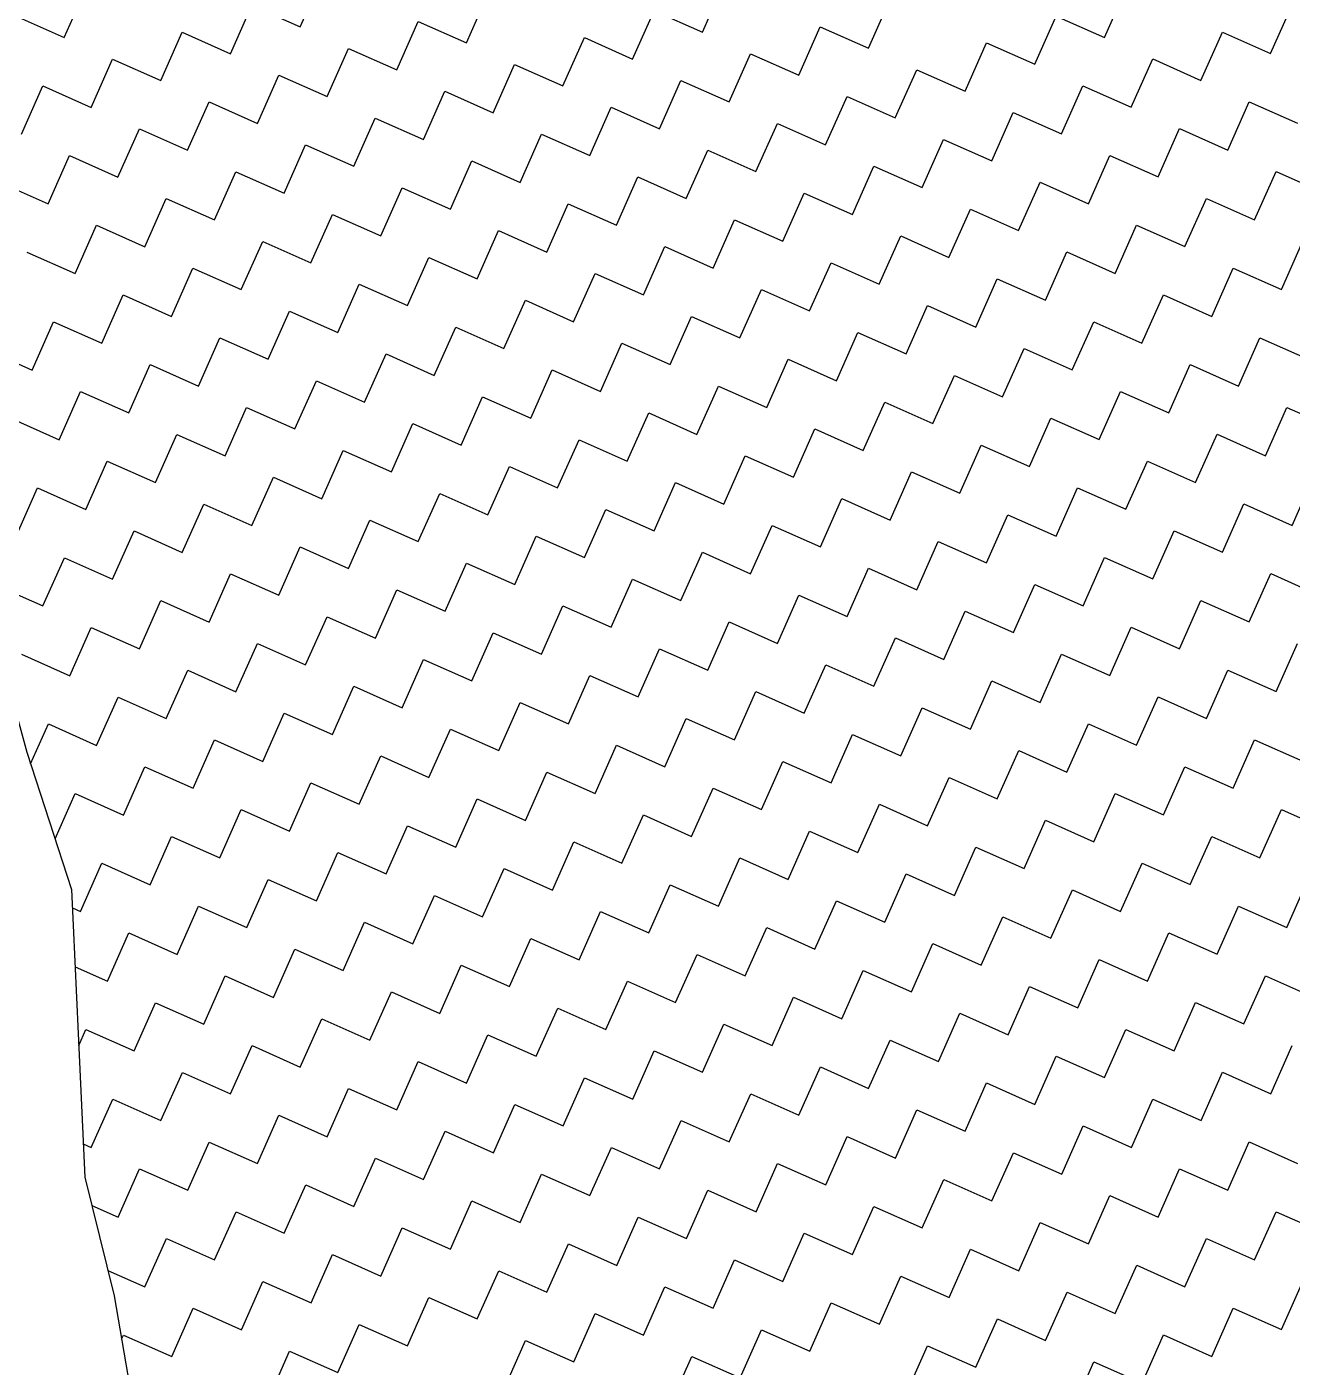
# Model space of a CAD drawing. Header units: metres. Extents: x 279553 to 281500, y 2029848 to 2031565.
# Drawn here: x 279738 to 279889.4, y 2030980.9 to 2031141.3 of the extents above; entities that cross this region are included whole.
import ezdxf

# ---------------------------------------------------------------- set-up
doc = ezdxf.new("R2010")
doc.units = ezdxf.units.M
doc.header["$MEASUREMENT"] = 0
doc.layers.add('POLY_HATCH', color=12, linetype='Continuous')

msp = doc.modelspace()

# ---------------------------------------------------------------- linework, layer by layer
at = {"layer": 'POLY_HATCH', "linetype": 'Continuous'}
for p, q in [((279770.72, 2031141.26), (279773.29, 2031147.03)), ((279742.49, 2031139.97), (279745.06, 2031145.74)), ((279790.61, 2031139.33), (279793.17, 2031145.11)), ((279818.84, 2031140.62), (279821.4, 2031146.39)), ((279866.95, 2031139.98), (279869.52, 2031145.76)), ((279762.38, 2031138.05), (279764.95, 2031143.82)), ((279764.95, 2031143.82), (279770.72, 2031141.26)), ((279838.73, 2031138.7), (279841.29, 2031144.47)), ((279886.84, 2031138.06), (279889.41, 2031143.84)), ((279736.72, 2031142.54), (279742.49, 2031139.97)), ((279782.27, 2031136.13), (279784.83, 2031141.9)), ((279784.83, 2031141.9), (279790.61, 2031139.33)), ((279810.5, 2031137.41), (279813.06, 2031143.19)), ((279813.06, 2031143.19), (279818.84, 2031140.62)), ((279858.61, 2031136.78), (279861.18, 2031142.55)), ((279861.18, 2031142.55), (279866.95, 2031139.98)), ((279754.04, 2031134.84), (279756.61, 2031140.61)), ((279756.61, 2031140.61), (279762.38, 2031138.05)), ((279830.39, 2031135.49), (279832.95, 2031141.26)), ((279832.95, 2031141.26), (279838.73, 2031138.7)), ((279878.5, 2031134.85), (279881.07, 2031140.63)), ((279881.07, 2031140.63), (279886.84, 2031138.06)), ((279773.93, 2031132.92), (279776.49, 2031138.69)), ((279776.49, 2031138.69), (279782.27, 2031136.13)), ((279802.16, 2031134.2), (279804.72, 2031139.98)), ((279804.72, 2031139.98), (279810.5, 2031137.41)), ((279850.27, 2031133.57), (279852.84, 2031139.34)), ((279852.84, 2031139.34), (279858.61, 2031136.78)), ((279745.7, 2031131.63), (279748.27, 2031137.4)), ((279748.27, 2031137.4), (279754.04, 2031134.84)), ((279822.05, 2031132.28), (279824.61, 2031138.05)), ((279824.61, 2031138.05), (279830.39, 2031135.49)), ((279870.16, 2031131.64), (279872.73, 2031137.42)), ((279872.73, 2031137.42), (279878.5, 2031134.85)), ((279765.59, 2031129.71), (279768.15, 2031135.48)), ((279768.15, 2031135.48), (279773.93, 2031132.92)), ((279793.82, 2031130.99), (279796.38, 2031136.77)), ((279796.38, 2031136.77), (279802.16, 2031134.2)), ((279841.93, 2031130.36), (279844.5, 2031136.13)), ((279844.5, 2031136.13), (279850.27, 2031133.57)), ((279737.36, 2031128.42), (279739.93, 2031134.2)), ((279739.93, 2031134.2), (279745.7, 2031131.63)), ((279813.71, 2031129.07), (279816.27, 2031134.85)), ((279816.27, 2031134.85), (279822.05, 2031132.28)), ((279861.82, 2031128.44), (279864.39, 2031134.21)), ((279864.39, 2031134.21), (279870.16, 2031131.64)), ((279757.25, 2031126.5), (279759.81, 2031132.27)), ((279759.81, 2031132.27), (279765.59, 2031129.71)), ((279785.48, 2031127.79), (279788.04, 2031133.56)), ((279788.04, 2031133.56), (279793.82, 2031130.99)), ((279833.59, 2031127.15), (279836.16, 2031132.92)), ((279836.16, 2031132.92), (279841.93, 2031130.36)), ((279881.71, 2031126.51), (279884.28, 2031132.29)), ((279884.28, 2031132.29), (279890.05, 2031129.72)), ((279805.37, 2031125.86), (279807.93, 2031131.64)), ((279807.93, 2031131.64), (279813.71, 2031129.07)), ((279853.48, 2031125.23), (279856.05, 2031131)), ((279856.05, 2031131), (279861.82, 2031128.44)), ((279748.91, 2031123.29), (279751.47, 2031129.06)), ((279751.47, 2031129.06), (279757.25, 2031126.5)), ((279777.14, 2031124.58), (279779.7, 2031130.35)), ((279779.7, 2031130.35), (279785.48, 2031127.79)), ((279825.25, 2031123.94), (279827.82, 2031129.71)), ((279827.82, 2031129.71), (279833.59, 2031127.15)), ((279873.37, 2031123.3), (279875.94, 2031129.08)), ((279875.94, 2031129.08), (279881.71, 2031126.51)), ((279797.03, 2031122.65), (279799.59, 2031128.43)), ((279799.59, 2031128.43), (279805.37, 2031125.86)), ((279845.14, 2031122.02), (279847.71, 2031127.79)), ((279847.71, 2031127.79), (279853.48, 2031125.23)), ((279740.57, 2031120.08), (279743.13, 2031125.86)), ((279743.13, 2031125.86), (279748.91, 2031123.29)), ((279768.8, 2031121.37), (279771.36, 2031127.14)), ((279771.36, 2031127.14), (279777.14, 2031124.58)), ((279816.91, 2031120.73), (279819.48, 2031126.51)), ((279819.48, 2031126.51), (279825.25, 2031123.94)), ((279865.03, 2031120.1), (279867.6, 2031125.87)), ((279867.6, 2031125.87), (279873.37, 2031123.3)), ((279788.69, 2031119.45), (279791.25, 2031125.22)), ((279791.25, 2031125.22), (279797.03, 2031122.65)), ((279836.8, 2031118.81), (279839.37, 2031124.58)), ((279839.37, 2031124.58), (279845.14, 2031122.02)), ((279734.8, 2031122.65), (279740.57, 2031120.08)), ((279760.46, 2031118.16), (279763.02, 2031123.93)), ((279763.02, 2031123.93), (279768.8, 2031121.37)), ((279808.57, 2031117.52), (279811.14, 2031123.3)), ((279811.14, 2031123.3), (279816.91, 2031120.73)), ((279856.69, 2031116.89), (279859.26, 2031122.66)), ((279859.26, 2031122.66), (279865.03, 2031120.1)), ((279884.92, 2031118.17), (279887.49, 2031123.95)), ((279887.49, 2031123.95), (279893.26, 2031121.38)), ((279780.35, 2031116.24), (279782.91, 2031122.01)), ((279782.91, 2031122.01), (279788.69, 2031119.45)), ((279828.46, 2031115.6), (279831.03, 2031121.37)), ((279831.03, 2031121.37), (279836.8, 2031118.81)), ((279752.12, 2031114.95), (279754.68, 2031120.72)), ((279754.68, 2031120.72), (279760.46, 2031118.16)), ((279800.24, 2031114.31), (279802.8, 2031120.09)), ((279802.8, 2031120.09), (279808.57, 2031117.52)), ((279848.35, 2031113.68), (279850.92, 2031119.45)), ((279850.92, 2031119.45), (279856.69, 2031116.89)), ((279876.58, 2031114.96), (279879.15, 2031120.74)), ((279879.15, 2031120.74), (279884.92, 2031118.17)), ((279772.01, 2031113.03), (279774.57, 2031118.8)), ((279774.57, 2031118.8), (279780.35, 2031116.24)), ((279820.12, 2031112.39), (279822.69, 2031118.17)), ((279822.69, 2031118.17), (279828.46, 2031115.6)), ((279743.78, 2031111.74), (279746.34, 2031117.52)), ((279746.34, 2031117.52), (279752.12, 2031114.95)), ((279791.9, 2031111.11), (279794.46, 2031116.88)), ((279794.46, 2031116.88), (279800.24, 2031114.31)), ((279840.01, 2031110.47), (279842.58, 2031116.24)), ((279842.58, 2031116.24), (279848.35, 2031113.68)), ((279868.24, 2031111.76), (279870.81, 2031117.53)), ((279870.81, 2031117.53), (279876.58, 2031114.96)), ((279763.67, 2031109.82), (279766.23, 2031115.59)), ((279766.23, 2031115.59), (279772.01, 2031113.03)), ((279811.78, 2031109.18), (279814.35, 2031114.96)), ((279814.35, 2031114.96), (279820.12, 2031112.39)), ((279888.13, 2031109.83), (279890.69, 2031115.61)), ((279738, 2031114.31), (279743.78, 2031111.74)), ((279783.56, 2031107.9), (279786.12, 2031113.67)), ((279786.12, 2031113.67), (279791.9, 2031111.11)), ((279831.67, 2031107.26), (279834.24, 2031113.03)), ((279834.24, 2031113.03), (279840.01, 2031110.47)), ((279859.9, 2031108.55), (279862.47, 2031114.32)), ((279862.47, 2031114.32), (279868.24, 2031111.76)), ((279755.33, 2031106.61), (279757.89, 2031112.38)), ((279757.89, 2031112.38), (279763.67, 2031109.82)), ((279803.44, 2031105.97), (279806.01, 2031111.75)), ((279806.01, 2031111.75), (279811.78, 2031109.18)), ((279879.79, 2031106.62), (279882.35, 2031112.4)), ((279882.35, 2031112.4), (279888.13, 2031109.83)), ((279775.22, 2031104.69), (279777.78, 2031110.46)), ((279777.78, 2031110.46), (279783.56, 2031107.9)), ((279823.33, 2031104.05), (279825.9, 2031109.83)), ((279825.9, 2031109.83), (279831.67, 2031107.26)), ((279851.56, 2031105.34), (279854.13, 2031111.11)), ((279854.13, 2031111.11), (279859.9, 2031108.55)), ((279746.99, 2031103.4), (279749.55, 2031109.18)), ((279749.55, 2031109.18), (279755.33, 2031106.61)), ((279795.1, 2031102.77), (279797.67, 2031108.54)), ((279797.67, 2031108.54), (279803.44, 2031105.97)), ((279871.45, 2031103.42), (279874.01, 2031109.19)), ((279874.01, 2031109.19), (279879.79, 2031106.62)), ((279766.88, 2031101.48), (279769.44, 2031107.25)), ((279769.44, 2031107.25), (279775.22, 2031104.69)), ((279814.99, 2031100.84), (279817.56, 2031106.62)), ((279817.56, 2031106.62), (279823.33, 2031104.05)), ((279843.22, 2031102.13), (279845.79, 2031107.9)), ((279845.79, 2031107.9), (279851.56, 2031105.34)), ((279738.65, 2031100.19), (279741.21, 2031105.97)), ((279741.21, 2031105.97), (279746.99, 2031103.4)), ((279786.76, 2031099.56), (279789.33, 2031105.33)), ((279789.33, 2031105.33), (279795.1, 2031102.77)), ((279863.11, 2031100.21), (279865.68, 2031105.98)), ((279865.68, 2031105.98), (279871.45, 2031103.42)), ((279758.54, 2031098.27), (279761.1, 2031104.04)), ((279761.1, 2031104.04), (279766.88, 2031101.48)), ((279806.65, 2031097.63), (279809.22, 2031103.41)), ((279809.22, 2031103.41), (279814.99, 2031100.84)), ((279834.88, 2031098.92), (279837.45, 2031104.69)), ((279837.45, 2031104.69), (279843.22, 2031102.13)), ((279883, 2031098.28), (279885.56, 2031104.06)), ((279885.56, 2031104.06), (279891.34, 2031101.49)), ((279732.87, 2031102.76), (279738.65, 2031100.19)), ((279778.42, 2031096.35), (279780.99, 2031102.12)), ((279780.99, 2031102.12), (279786.76, 2031099.56)), ((279854.77, 2031097), (279857.34, 2031102.77)), ((279857.34, 2031102.77), (279863.11, 2031100.21)), ((279750.2, 2031095.06), (279752.76, 2031100.84)), ((279752.76, 2031100.84), (279758.54, 2031098.27)), ((279798.31, 2031094.43), (279800.88, 2031100.2)), ((279800.88, 2031100.2), (279806.65, 2031097.63)), ((279826.54, 2031095.71), (279829.11, 2031101.49)), ((279829.11, 2031101.49), (279834.88, 2031098.92)), ((279874.66, 2031095.08), (279877.22, 2031100.85)), ((279877.22, 2031100.85), (279883, 2031098.28)), ((279770.08, 2031093.14), (279772.65, 2031098.91)), ((279772.65, 2031098.91), (279778.42, 2031096.35)), ((279846.43, 2031093.79), (279849, 2031099.56)), ((279849, 2031099.56), (279854.77, 2031097)), ((279741.86, 2031091.85), (279744.42, 2031097.63)), ((279744.42, 2031097.63), (279750.2, 2031095.06)), ((279789.97, 2031091.22), (279792.54, 2031096.99)), ((279792.54, 2031096.99), (279798.31, 2031094.43)), ((279818.2, 2031092.5), (279820.77, 2031098.28)), ((279820.77, 2031098.28), (279826.54, 2031095.71)), ((279866.32, 2031091.87), (279868.88, 2031097.64)), ((279868.88, 2031097.64), (279874.66, 2031095.08)), ((279761.74, 2031089.93), (279764.31, 2031095.7)), ((279764.31, 2031095.7), (279770.08, 2031093.14)), ((279838.09, 2031090.58), (279840.66, 2031096.35)), ((279840.66, 2031096.35), (279846.43, 2031093.79)), ((279886.21, 2031089.94), (279888.77, 2031095.72)), ((279888.77, 2031095.72), (279894.55, 2031093.15)), ((279736.08, 2031094.42), (279741.86, 2031091.85)), ((279781.63, 2031088.01), (279784.2, 2031093.78)), ((279784.2, 2031093.78), (279789.97, 2031091.22)), ((279809.86, 2031089.29), (279812.43, 2031095.07)), ((279812.43, 2031095.07), (279818.2, 2031092.5)), ((279857.98, 2031088.66), (279860.54, 2031094.43)), ((279860.54, 2031094.43), (279866.32, 2031091.87)), ((279753.4, 2031086.72), (279755.97, 2031092.5)), ((279755.97, 2031092.5), (279761.74, 2031089.93)), ((279829.75, 2031087.37), (279832.32, 2031093.15)), ((279832.32, 2031093.15), (279838.09, 2031090.58)), ((279877.87, 2031086.74), (279880.43, 2031092.51)), ((279880.43, 2031092.51), (279886.21, 2031089.94)), ((279773.29, 2031084.8), (279775.86, 2031090.57)), ((279775.86, 2031090.57), (279781.63, 2031088.01)), ((279801.52, 2031086.09), (279804.09, 2031091.86)), ((279804.09, 2031091.86), (279809.86, 2031089.29)), ((279849.64, 2031085.45), (279852.2, 2031091.22)), ((279852.2, 2031091.22), (279857.98, 2031088.66)), ((279745.06, 2031083.51), (279747.63, 2031089.29)), ((279747.63, 2031089.29), (279753.4, 2031086.72)), ((279821.41, 2031084.16), (279823.98, 2031089.94)), ((279823.98, 2031089.94), (279829.75, 2031087.37)), ((279869.53, 2031083.53), (279872.09, 2031089.3)), ((279872.09, 2031089.3), (279877.87, 2031086.74)), ((279764.95, 2031081.59), (279767.52, 2031087.36)), ((279767.52, 2031087.36), (279773.29, 2031084.8)), ((279793.18, 2031082.88), (279795.75, 2031088.65)), ((279795.75, 2031088.65), (279801.52, 2031086.09)), ((279841.3, 2031082.24), (279843.86, 2031088.01)), ((279843.86, 2031088.01), (279849.64, 2031085.45)), ((279889.42, 2031081.6), (279891.98, 2031087.38)), ((279736.72, 2031080.3), (279739.29, 2031086.08)), ((279739.29, 2031086.08), (279745.06, 2031083.51)), ((279813.07, 2031080.95), (279815.64, 2031086.73)), ((279815.64, 2031086.73), (279821.41, 2031084.16)), ((279861.19, 2031080.32), (279863.75, 2031086.09)), ((279863.75, 2031086.09), (279869.53, 2031083.53)), ((279756.61, 2031078.38), (279759.18, 2031084.16)), ((279759.18, 2031084.16), (279764.95, 2031081.59)), ((279784.84, 2031079.67), (279787.41, 2031085.44)), ((279787.41, 2031085.44), (279793.18, 2031082.88)), ((279832.96, 2031079.03), (279835.52, 2031084.81)), ((279835.52, 2031084.81), (279841.3, 2031082.24)), ((279881.08, 2031078.4), (279883.64, 2031084.17)), ((279883.64, 2031084.17), (279889.42, 2031081.6)), ((279804.73, 2031077.75), (279807.3, 2031083.52)), ((279807.3, 2031083.52), (279813.07, 2031080.95)), ((279852.85, 2031077.11), (279855.41, 2031082.88)), ((279855.41, 2031082.88), (279861.19, 2031080.32)), ((279748.27, 2031075.17), (279750.84, 2031080.95)), ((279750.84, 2031080.95), (279756.61, 2031078.38)), ((279776.5, 2031076.46), (279779.07, 2031082.23)), ((279779.07, 2031082.23), (279784.84, 2031079.67)), ((279824.62, 2031075.82), (279827.18, 2031081.6)), ((279827.18, 2031081.6), (279832.96, 2031079.03)), ((279872.74, 2031075.19), (279875.3, 2031080.96)), ((279875.3, 2031080.96), (279881.08, 2031078.4)), ((279796.39, 2031074.54), (279798.96, 2031080.31)), ((279798.96, 2031080.31), (279804.73, 2031077.75)), ((279844.51, 2031073.9), (279847.07, 2031079.67)), ((279847.07, 2031079.67), (279852.85, 2031077.11)), ((279739.93, 2031071.96), (279742.5, 2031077.74)), ((279742.5, 2031077.74), (279748.27, 2031075.17)), ((279768.16, 2031073.25), (279770.73, 2031079.02)), ((279770.73, 2031079.02), (279776.5, 2031076.46)), ((279816.28, 2031072.61), (279818.84, 2031078.39)), ((279818.84, 2031078.39), (279824.62, 2031075.82)), ((279864.4, 2031071.98), (279866.96, 2031077.75)), ((279866.96, 2031077.75), (279872.74, 2031075.19)), ((279788.05, 2031071.33), (279790.62, 2031077.1)), ((279790.62, 2031077.1), (279796.39, 2031074.54)), ((279836.17, 2031070.69), (279838.73, 2031076.47)), ((279838.73, 2031076.47), (279844.51, 2031073.9)), ((279734.16, 2031074.53), (279739.93, 2031071.96)), ((279759.82, 2031070.04), (279762.39, 2031075.82)), ((279762.39, 2031075.82), (279768.16, 2031073.25)), ((279807.94, 2031069.41), (279810.5, 2031075.18)), ((279810.5, 2031075.18), (279816.28, 2031072.61)), ((279856.06, 2031068.77), (279858.62, 2031074.54)), ((279858.62, 2031074.54), (279864.4, 2031071.98)), ((279884.28, 2031070.06), (279886.85, 2031075.83)), ((279886.85, 2031075.83), (279892.62, 2031073.26)), ((279779.71, 2031068.12), (279782.28, 2031073.89)), ((279782.28, 2031073.89), (279788.05, 2031071.33)), ((279827.83, 2031067.48), (279830.39, 2031073.26)), ((279830.39, 2031073.26), (279836.17, 2031070.69)), ((279751.48, 2031066.83), (279754.05, 2031072.61)), ((279754.05, 2031072.61), (279759.82, 2031070.04)), ((279799.6, 2031066.2), (279802.16, 2031071.97)), ((279802.16, 2031071.97), (279807.94, 2031069.41)), ((279847.72, 2031065.56), (279850.28, 2031071.34)), ((279850.28, 2031071.34), (279856.06, 2031068.77)), ((279875.94, 2031066.85), (279878.51, 2031072.62)), ((279878.51, 2031072.62), (279884.28, 2031070.06)), ((279771.37, 2031064.91), (279773.94, 2031070.68)), ((279773.94, 2031070.68), (279779.71, 2031068.12)), ((279819.49, 2031064.27), (279822.05, 2031070.05)), ((279822.05, 2031070.05), (279827.83, 2031067.48)), ((279743.14, 2031063.62), (279745.71, 2031069.4)), ((279745.71, 2031069.4), (279751.48, 2031066.83)), ((279791.26, 2031062.99), (279793.82, 2031068.76)), ((279793.82, 2031068.76), (279799.6, 2031066.2)), ((279839.38, 2031062.35), (279841.94, 2031068.13)), ((279841.94, 2031068.13), (279847.72, 2031065.56)), ((279867.6, 2031063.64), (279870.17, 2031069.41)), ((279870.17, 2031069.41), (279875.94, 2031066.85)), ((279763.03, 2031061.7), (279765.6, 2031067.48)), ((279765.6, 2031067.48), (279771.37, 2031064.91)), ((279811.15, 2031061.07), (279813.71, 2031066.84)), ((279813.71, 2031066.84), (279819.49, 2031064.27)), ((279887.49, 2031061.72), (279890.06, 2031067.49)), ((279737.37, 2031066.19), (279743.14, 2031063.62)), ((279782.92, 2031059.78), (279785.48, 2031065.55)), ((279785.48, 2031065.55), (279791.26, 2031062.99)), ((279831.04, 2031059.14), (279833.6, 2031064.92)), ((279833.6, 2031064.92), (279839.38, 2031062.35)), ((279859.26, 2031060.43), (279861.83, 2031066.2)), ((279861.83, 2031066.2), (279867.6, 2031063.64)), ((279754.69, 2031058.49), (279757.26, 2031064.27)), ((279757.26, 2031064.27), (279763.03, 2031061.7)), ((279802.81, 2031057.86), (279805.37, 2031063.63)), ((279805.37, 2031063.63), (279811.15, 2031061.07)), ((279879.15, 2031058.51), (279881.72, 2031064.28)), ((279881.72, 2031064.28), (279887.49, 2031061.72)), ((279774.58, 2031056.57), (279777.14, 2031062.35)), ((279777.14, 2031062.35), (279782.92, 2031059.78)), ((279822.7, 2031055.93), (279825.26, 2031061.71)), ((279825.26, 2031061.71), (279831.04, 2031059.14)), ((279850.92, 2031057.22), (279853.49, 2031063)), ((279853.49, 2031063), (279859.26, 2031060.43)), ((279746.35, 2031055.28), (279748.92, 2031061.06)), ((279748.92, 2031061.06), (279754.69, 2031058.49)), ((279794.47, 2031054.65), (279797.03, 2031060.42)), ((279797.03, 2031060.42), (279802.81, 2031057.86)), ((279870.81, 2031055.3), (279873.38, 2031061.07)), ((279873.38, 2031061.07), (279879.15, 2031058.51)), ((279766.24, 2031053.36), (279768.8, 2031059.14)), ((279768.8, 2031059.14), (279774.58, 2031056.57)), ((279814.36, 2031052.73), (279816.92, 2031058.5)), ((279816.92, 2031058.5), (279822.7, 2031055.93)), ((279842.58, 2031054.01), (279845.15, 2031059.79)), ((279845.15, 2031059.79), (279850.92, 2031057.22)), ((279738.45, 2031053.07), (279740.58, 2031057.85)), ((279740.58, 2031057.85), (279746.35, 2031055.28)), ((279786.13, 2031051.44), (279788.69, 2031057.21)), ((279788.69, 2031057.21), (279794.47, 2031054.65)), ((279862.47, 2031052.09), (279865.04, 2031057.86)), ((279865.04, 2031057.86), (279870.81, 2031055.3)), ((279757.9, 2031050.15), (279760.46, 2031055.93)), ((279760.46, 2031055.93), (279766.24, 2031053.36)), ((279806.02, 2031049.52), (279808.58, 2031055.29)), ((279808.58, 2031055.29), (279814.36, 2031052.73)), ((279834.24, 2031050.8), (279836.81, 2031056.58)), ((279836.81, 2031056.58), (279842.58, 2031054.01)), ((279882.36, 2031050.17), (279884.93, 2031055.94)), ((279884.93, 2031055.94), (279890.7, 2031053.38)), ((279777.79, 2031048.23), (279780.35, 2031054.01)), ((279780.35, 2031054.01), (279786.13, 2031051.44)), ((279854.13, 2031048.88), (279856.7, 2031054.66)), ((279856.7, 2031054.66), (279862.47, 2031052.09)), ((279749.56, 2031046.94), (279752.12, 2031052.72)), ((279752.12, 2031052.72), (279757.9, 2031050.15)), ((279797.68, 2031046.31), (279800.24, 2031052.08)), ((279800.24, 2031052.08), (279806.02, 2031049.52)), ((279825.9, 2031047.59), (279828.47, 2031053.37)), ((279828.47, 2031053.37), (279834.24, 2031050.8)), ((279874.02, 2031046.96), (279876.59, 2031052.73)), ((279876.59, 2031052.73), (279882.36, 2031050.17)), ((279769.45, 2031045.02), (279772.01, 2031050.8)), ((279772.01, 2031050.8), (279777.79, 2031048.23)), ((279845.79, 2031045.67), (279848.36, 2031051.45)), ((279848.36, 2031051.45), (279854.13, 2031048.88)), ((279741.38, 2031044.1), (279743.78, 2031049.51)), ((279743.78, 2031049.51), (279749.56, 2031046.94)), ((279789.34, 2031043.1), (279791.9, 2031048.87)), ((279791.9, 2031048.87), (279797.68, 2031046.31)), ((279817.56, 2031044.39), (279820.13, 2031050.16)), ((279820.13, 2031050.16), (279825.9, 2031047.59)), ((279865.68, 2031043.75), (279868.25, 2031049.52)), ((279868.25, 2031049.52), (279874.02, 2031046.96)), ((279761.11, 2031041.81), (279763.67, 2031047.59)), ((279763.67, 2031047.59), (279769.45, 2031045.02)), ((279837.45, 2031042.46), (279840.02, 2031048.24)), ((279840.02, 2031048.24), (279845.79, 2031045.67)), ((279885.57, 2031041.83), (279888.14, 2031047.6)), ((279888.14, 2031047.6), (279893.91, 2031045.04)), ((279781, 2031039.89), (279783.56, 2031045.67)), ((279783.56, 2031045.67), (279789.34, 2031043.1)), ((279809.22, 2031041.18), (279811.79, 2031046.95)), ((279811.79, 2031046.95), (279817.56, 2031044.39)), ((279857.34, 2031040.54), (279859.91, 2031046.32)), ((279859.91, 2031046.32), (279865.68, 2031043.75)), ((279752.77, 2031038.6), (279755.33, 2031044.38)), ((279755.33, 2031044.38), (279761.11, 2031041.81)), ((279829.11, 2031039.25), (279831.68, 2031045.03)), ((279831.68, 2031045.03), (279837.45, 2031042.46)), ((279877.23, 2031038.62), (279879.8, 2031044.39)), ((279879.8, 2031044.39), (279885.57, 2031041.83)), ((279772.66, 2031036.68), (279775.22, 2031042.46)), ((279775.22, 2031042.46), (279781, 2031039.89)), ((279800.89, 2031037.97), (279803.45, 2031043.74)), ((279803.45, 2031043.74), (279809.22, 2031041.18)), ((279849, 2031037.33), (279851.57, 2031043.11)), ((279851.57, 2031043.11), (279857.34, 2031040.54)), ((279744.43, 2031035.4), (279746.99, 2031041.17)), ((279746.99, 2031041.17), (279752.77, 2031038.6)), ((279820.77, 2031036.05), (279823.34, 2031041.82)), ((279823.34, 2031041.82), (279829.11, 2031039.25)), ((279868.89, 2031035.41), (279871.46, 2031041.18)), ((279871.46, 2031041.18), (279877.23, 2031038.62)), ((279764.32, 2031033.47), (279766.88, 2031039.25)), ((279766.88, 2031039.25), (279772.66, 2031036.68)), ((279792.55, 2031034.76), (279795.11, 2031040.53)), ((279795.11, 2031040.53), (279800.89, 2031037.97)), ((279840.66, 2031034.12), (279843.23, 2031039.9)), ((279843.23, 2031039.9), (279849, 2031037.33)), ((279888.78, 2031033.49), (279891.34, 2031039.26)), ((279812.43, 2031032.84), (279815, 2031038.61)), ((279815, 2031038.61), (279820.77, 2031036.05)), ((279860.55, 2031032.2), (279863.12, 2031037.98)), ((279863.12, 2031037.98), (279868.89, 2031035.41)), ((279755.98, 2031030.26), (279758.54, 2031036.04)), ((279758.54, 2031036.04), (279764.32, 2031033.47)), ((279784.21, 2031031.55), (279786.77, 2031037.33)), ((279786.77, 2031037.33), (279792.55, 2031034.76)), ((279832.32, 2031030.91), (279834.89, 2031036.69)), ((279834.89, 2031036.69), (279840.66, 2031034.12)), ((279880.44, 2031030.28), (279883, 2031036.05)), ((279883, 2031036.05), (279888.78, 2031033.49)), ((279743.46, 2031035.83), (279744.43, 2031035.4)), ((279804.09, 2031029.63), (279806.66, 2031035.4)), ((279806.66, 2031035.4), (279812.43, 2031032.84)), ((279852.21, 2031028.99), (279854.78, 2031034.77)), ((279854.78, 2031034.77), (279860.55, 2031032.2)), ((279747.64, 2031027.06), (279750.2, 2031032.83)), ((279750.2, 2031032.83), (279755.98, 2031030.26)), ((279775.87, 2031028.34), (279778.43, 2031034.12)), ((279778.43, 2031034.12), (279784.21, 2031031.55)), ((279823.98, 2031027.71), (279826.55, 2031033.48)), ((279826.55, 2031033.48), (279832.32, 2031030.91)), ((279872.1, 2031027.07), (279874.67, 2031032.84)), ((279874.67, 2031032.84), (279880.44, 2031030.28)), ((279795.75, 2031026.42), (279798.32, 2031032.19)), ((279798.32, 2031032.19), (279804.09, 2031029.63)), ((279843.87, 2031025.78), (279846.44, 2031031.56)), ((279846.44, 2031031.56), (279852.21, 2031028.99)), ((279767.53, 2031025.13), (279770.09, 2031030.91)), ((279770.09, 2031030.91), (279775.87, 2031028.34)), ((279815.64, 2031024.5), (279818.21, 2031030.27)), ((279818.21, 2031030.27), (279823.98, 2031027.71)), ((279863.76, 2031023.86), (279866.33, 2031029.64)), ((279866.33, 2031029.64), (279872.1, 2031027.07)), ((279743.78, 2031028.77), (279747.64, 2031027.06)), ((279787.41, 2031023.21), (279789.98, 2031028.99)), ((279789.98, 2031028.99), (279795.75, 2031026.42)), ((279835.53, 2031022.57), (279838.1, 2031028.35)), ((279838.1, 2031028.35), (279843.87, 2031025.78)), ((279759.19, 2031021.92), (279761.75, 2031027.7)), ((279761.75, 2031027.7), (279767.53, 2031025.13)), ((279807.3, 2031021.29), (279809.87, 2031027.06)), ((279809.87, 2031027.06), (279815.64, 2031024.5)), ((279855.42, 2031020.65), (279857.99, 2031026.43)), ((279857.99, 2031026.43), (279863.76, 2031023.86)), ((279883.65, 2031021.94), (279886.21, 2031027.71)), ((279886.21, 2031027.71), (279891.99, 2031025.15)), ((279779.07, 2031020), (279781.64, 2031025.78)), ((279781.64, 2031025.78), (279787.41, 2031023.21)), ((279827.19, 2031019.37), (279829.76, 2031025.14)), ((279829.76, 2031025.14), (279835.53, 2031022.57)), ((279750.85, 2031018.72), (279753.41, 2031024.49)), ((279753.41, 2031024.49), (279759.19, 2031021.92)), ((279798.96, 2031018.08), (279801.53, 2031023.85)), ((279801.53, 2031023.85), (279807.3, 2031021.29)), ((279847.08, 2031017.44), (279849.65, 2031023.22)), ((279849.65, 2031023.22), (279855.42, 2031020.65)), ((279875.31, 2031018.73), (279877.87, 2031024.5)), ((279877.87, 2031024.5), (279883.65, 2031021.94)), ((279770.73, 2031016.79), (279773.3, 2031022.57)), ((279773.3, 2031022.57), (279779.07, 2031020)), ((279818.85, 2031016.16), (279821.42, 2031021.93)), ((279821.42, 2031021.93), (279827.19, 2031019.37)), ((279744.21, 2031019.35), (279745.07, 2031021.28)), ((279745.07, 2031021.28), (279750.85, 2031018.72)), ((279790.62, 2031014.87), (279793.19, 2031020.65)), ((279793.19, 2031020.65), (279798.96, 2031018.08)), ((279838.74, 2031014.23), (279841.31, 2031020.01)), ((279841.31, 2031020.01), (279847.08, 2031017.44)), ((279866.97, 2031015.52), (279869.53, 2031021.3)), ((279869.53, 2031021.3), (279875.31, 2031018.73)), ((279762.39, 2031013.58), (279764.96, 2031019.36)), ((279764.96, 2031019.36), (279770.73, 2031016.79)), ((279810.51, 2031012.95), (279813.08, 2031018.72)), ((279813.08, 2031018.72), (279818.85, 2031016.16)), ((279886.86, 2031013.6), (279889.42, 2031019.37)), ((279782.28, 2031011.66), (279784.85, 2031017.44)), ((279784.85, 2031017.44), (279790.62, 2031014.87)), ((279830.4, 2031011.03), (279832.97, 2031016.8)), ((279832.97, 2031016.8), (279838.74, 2031014.23)), ((279858.63, 2031012.31), (279861.19, 2031018.09)), ((279861.19, 2031018.09), (279866.97, 2031015.52)), ((279754.05, 2031010.38), (279756.62, 2031016.15)), ((279756.62, 2031016.15), (279762.39, 2031013.58)), ((279802.17, 2031009.74), (279804.74, 2031015.51)), ((279804.74, 2031015.51), (279810.51, 2031012.95)), ((279878.52, 2031010.39), (279881.08, 2031016.16)), ((279881.08, 2031016.16), (279886.86, 2031013.6)), ((279773.94, 2031008.45), (279776.51, 2031014.23)), ((279776.51, 2031014.23), (279782.28, 2031011.66)), ((279822.06, 2031007.82), (279824.63, 2031013.59)), ((279824.63, 2031013.59), (279830.4, 2031011.03)), ((279850.29, 2031009.1), (279852.85, 2031014.88)), ((279852.85, 2031014.88), (279858.63, 2031012.31)), ((279745.71, 2031007.17), (279748.28, 2031012.94)), ((279748.28, 2031012.94), (279754.05, 2031010.38)), ((279793.83, 2031006.53), (279796.4, 2031012.31)), ((279796.4, 2031012.31), (279802.17, 2031009.74)), ((279870.18, 2031007.18), (279872.74, 2031012.96)), ((279872.74, 2031012.96), (279878.52, 2031010.39)), ((279765.6, 2031005.24), (279768.17, 2031011.02)), ((279768.17, 2031011.02), (279773.94, 2031008.45)), ((279813.72, 2031004.61), (279816.29, 2031010.38)), ((279816.29, 2031010.38), (279822.06, 2031007.82)), ((279841.95, 2031005.89), (279844.51, 2031011.67)), ((279844.51, 2031011.67), (279850.29, 2031009.1)), ((279785.49, 2031003.32), (279788.06, 2031009.1)), ((279788.06, 2031009.1), (279793.83, 2031006.53)), ((279861.84, 2031003.97), (279864.4, 2031009.75)), ((279864.4, 2031009.75), (279870.18, 2031007.18)), ((279744.75, 2031007.6), (279745.71, 2031007.17)), ((279757.26, 2031002.04), (279759.83, 2031007.81)), ((279759.83, 2031007.81), (279765.6, 2031005.24)), ((279805.38, 2031001.4), (279807.95, 2031007.17)), ((279807.95, 2031007.17), (279813.72, 2031004.61)), ((279833.61, 2031002.69), (279836.17, 2031008.46)), ((279836.17, 2031008.46), (279841.95, 2031005.89)), ((279881.73, 2031002.05), (279884.29, 2031007.82)), ((279884.29, 2031007.82), (279890.07, 2031005.26)), ((279777.15, 2031000.11), (279779.72, 2031005.89)), ((279779.72, 2031005.89), (279785.49, 2031003.32)), ((279853.5, 2031000.76), (279856.06, 2031006.54)), ((279856.06, 2031006.54), (279861.84, 2031003.97)), ((279748.92, 2030998.83), (279751.49, 2031004.6)), ((279751.49, 2031004.6), (279757.26, 2031002.04)), ((279797.04, 2030998.19), (279799.61, 2031003.97)), ((279799.61, 2031003.97), (279805.38, 2031001.4)), ((279825.27, 2030999.48), (279827.83, 2031005.25)), ((279827.83, 2031005.25), (279833.61, 2031002.69)), ((279873.39, 2030998.84), (279875.95, 2031004.62)), ((279875.95, 2031004.62), (279881.73, 2031002.05)), ((279768.81, 2030996.91), (279771.38, 2031002.68)), ((279771.38, 2031002.68), (279777.15, 2031000.11)), ((279845.16, 2030997.56), (279847.72, 2031003.33)), ((279847.72, 2031003.33), (279853.5, 2031000.76)), ((279788.7, 2030994.98), (279791.27, 2031000.76)), ((279791.27, 2031000.76), (279797.04, 2030998.19)), ((279816.93, 2030996.27), (279819.49, 2031002.04)), ((279819.49, 2031002.04), (279825.27, 2030999.48)), ((279865.05, 2030995.63), (279867.61, 2031001.41)), ((279867.61, 2031001.41), (279873.39, 2030998.84)), ((279745.78, 2031000.23), (279748.92, 2030998.83)), ((279760.47, 2030993.7), (279763.04, 2030999.47)), ((279763.04, 2030999.47), (279768.81, 2030996.91)), ((279836.82, 2030994.35), (279839.38, 2031000.12)), ((279839.38, 2031000.12), (279845.16, 2030997.56)), ((279884.93, 2030993.71), (279887.5, 2030999.48)), ((279887.5, 2030999.48), (279893.27, 2030996.92)), ((279780.36, 2030991.77), (279782.93, 2030997.55)), ((279782.93, 2030997.55), (279788.7, 2030994.98)), ((279808.59, 2030993.06), (279811.15, 2030998.83)), ((279811.15, 2030998.83), (279816.93, 2030996.27)), ((279856.71, 2030992.42), (279859.27, 2030998.2)), ((279859.27, 2030998.2), (279865.05, 2030995.63)), ((279752.13, 2030990.49), (279754.7, 2030996.26)), ((279754.7, 2030996.26), (279760.47, 2030993.7)), ((279828.48, 2030991.14), (279831.04, 2030996.91)), ((279831.04, 2030996.91), (279836.82, 2030994.35)), ((279876.59, 2030990.5), (279879.16, 2030996.28)), ((279879.16, 2030996.28), (279884.93, 2030993.71)), ((279772.02, 2030988.57), (279774.59, 2030994.34)), ((279774.59, 2030994.34), (279780.36, 2030991.77)), ((279800.25, 2030989.85), (279802.81, 2030995.63)), ((279802.81, 2030995.63), (279808.59, 2030993.06)), ((279848.37, 2030989.22), (279850.93, 2030994.99)), ((279850.93, 2030994.99), (279856.71, 2030992.42)), ((279820.14, 2030987.93), (279822.7, 2030993.7)), ((279822.7, 2030993.7), (279828.48, 2030991.14)), ((279868.25, 2030987.29), (279870.82, 2030993.07)), ((279870.82, 2030993.07), (279876.59, 2030990.5)), ((279747.7, 2030992.46), (279752.13, 2030990.49)), ((279763.68, 2030985.36), (279766.25, 2030991.13)), ((279766.25, 2030991.13), (279772.02, 2030988.57)), ((279791.91, 2030986.64), (279794.47, 2030992.42)), ((279794.47, 2030992.42), (279800.25, 2030989.85)), ((279840.03, 2030986.01), (279842.59, 2030991.78)), ((279842.59, 2030991.78), (279848.37, 2030989.22)), ((279888.14, 2030985.37), (279890.71, 2030991.14)), ((279811.8, 2030984.72), (279814.36, 2030990.49)), ((279814.36, 2030990.49), (279820.14, 2030987.93)), ((279859.91, 2030984.08), (279862.48, 2030989.86)), ((279862.48, 2030989.86), (279868.25, 2030987.29)), ((279755.34, 2030982.15), (279757.91, 2030987.92)), ((279757.91, 2030987.92), (279763.68, 2030985.36)), ((279783.57, 2030983.43), (279786.13, 2030989.21)), ((279786.13, 2030989.21), (279791.91, 2030986.64)), ((279831.69, 2030982.8), (279834.25, 2030988.57)), ((279834.25, 2030988.57), (279840.03, 2030986.01)), ((279879.8, 2030982.16), (279882.37, 2030987.94)), ((279882.37, 2030987.94), (279888.14, 2030985.37)), ((279803.46, 2030981.51), (279806.02, 2030987.29)), ((279806.02, 2030987.29), (279811.8, 2030984.72)), ((279851.57, 2030980.88), (279854.14, 2030986.65)), ((279854.14, 2030986.65), (279859.91, 2030984.08)), ((279749.35, 2030984.23), (279749.57, 2030984.71)), ((279749.57, 2030984.71), (279755.34, 2030982.15)), ((279775.23, 2030980.23), (279777.79, 2030986)), ((279777.79, 2030986), (279783.57, 2030983.43)), ((279823.35, 2030979.59), (279825.91, 2030985.36)), ((279825.91, 2030985.36), (279831.69, 2030982.8)), ((279871.46, 2030978.95), (279874.03, 2030984.73)), ((279874.03, 2030984.73), (279879.8, 2030982.16)), ((279795.12, 2030978.3), (279797.68, 2030984.08)), ((279797.68, 2030984.08), (279803.46, 2030981.51)), ((279843.23, 2030977.67), (279845.8, 2030983.44)), ((279845.8, 2030983.44), (279851.57, 2030980.88)), ((279766.89, 2030977.02), (279769.45, 2030982.79)), ((279769.45, 2030982.79), (279775.23, 2030980.23)), ((279815.01, 2030976.38), (279817.57, 2030982.15)), ((279817.57, 2030982.15), (279823.35, 2030979.59)), ((279863.12, 2030975.74), (279865.69, 2030981.52)), ((279865.69, 2030981.52), (279871.46, 2030978.95))]:
    msp.add_line(p, q, dxfattribs=at)
at = {"layer": 'POLY_HATCH'}
for p, q in [((279733.18, 2031072.04), (279738.01, 2031054.45)), ((279738.01, 2031054.45), (279743.36, 2031038.03)), ((279743.36, 2031038.03), (279744.14, 2031020.82)), ((279744.14, 2031020.82), (279744.93, 2031003.62)), ((279744.93, 2031003.62), (279748.46, 2030989.42)), ((279748.46, 2030989.42), (279752.38, 2030966.61))]:
    msp.add_line(p, q, dxfattribs=at)

doc.saveas('drawing.dxf')
